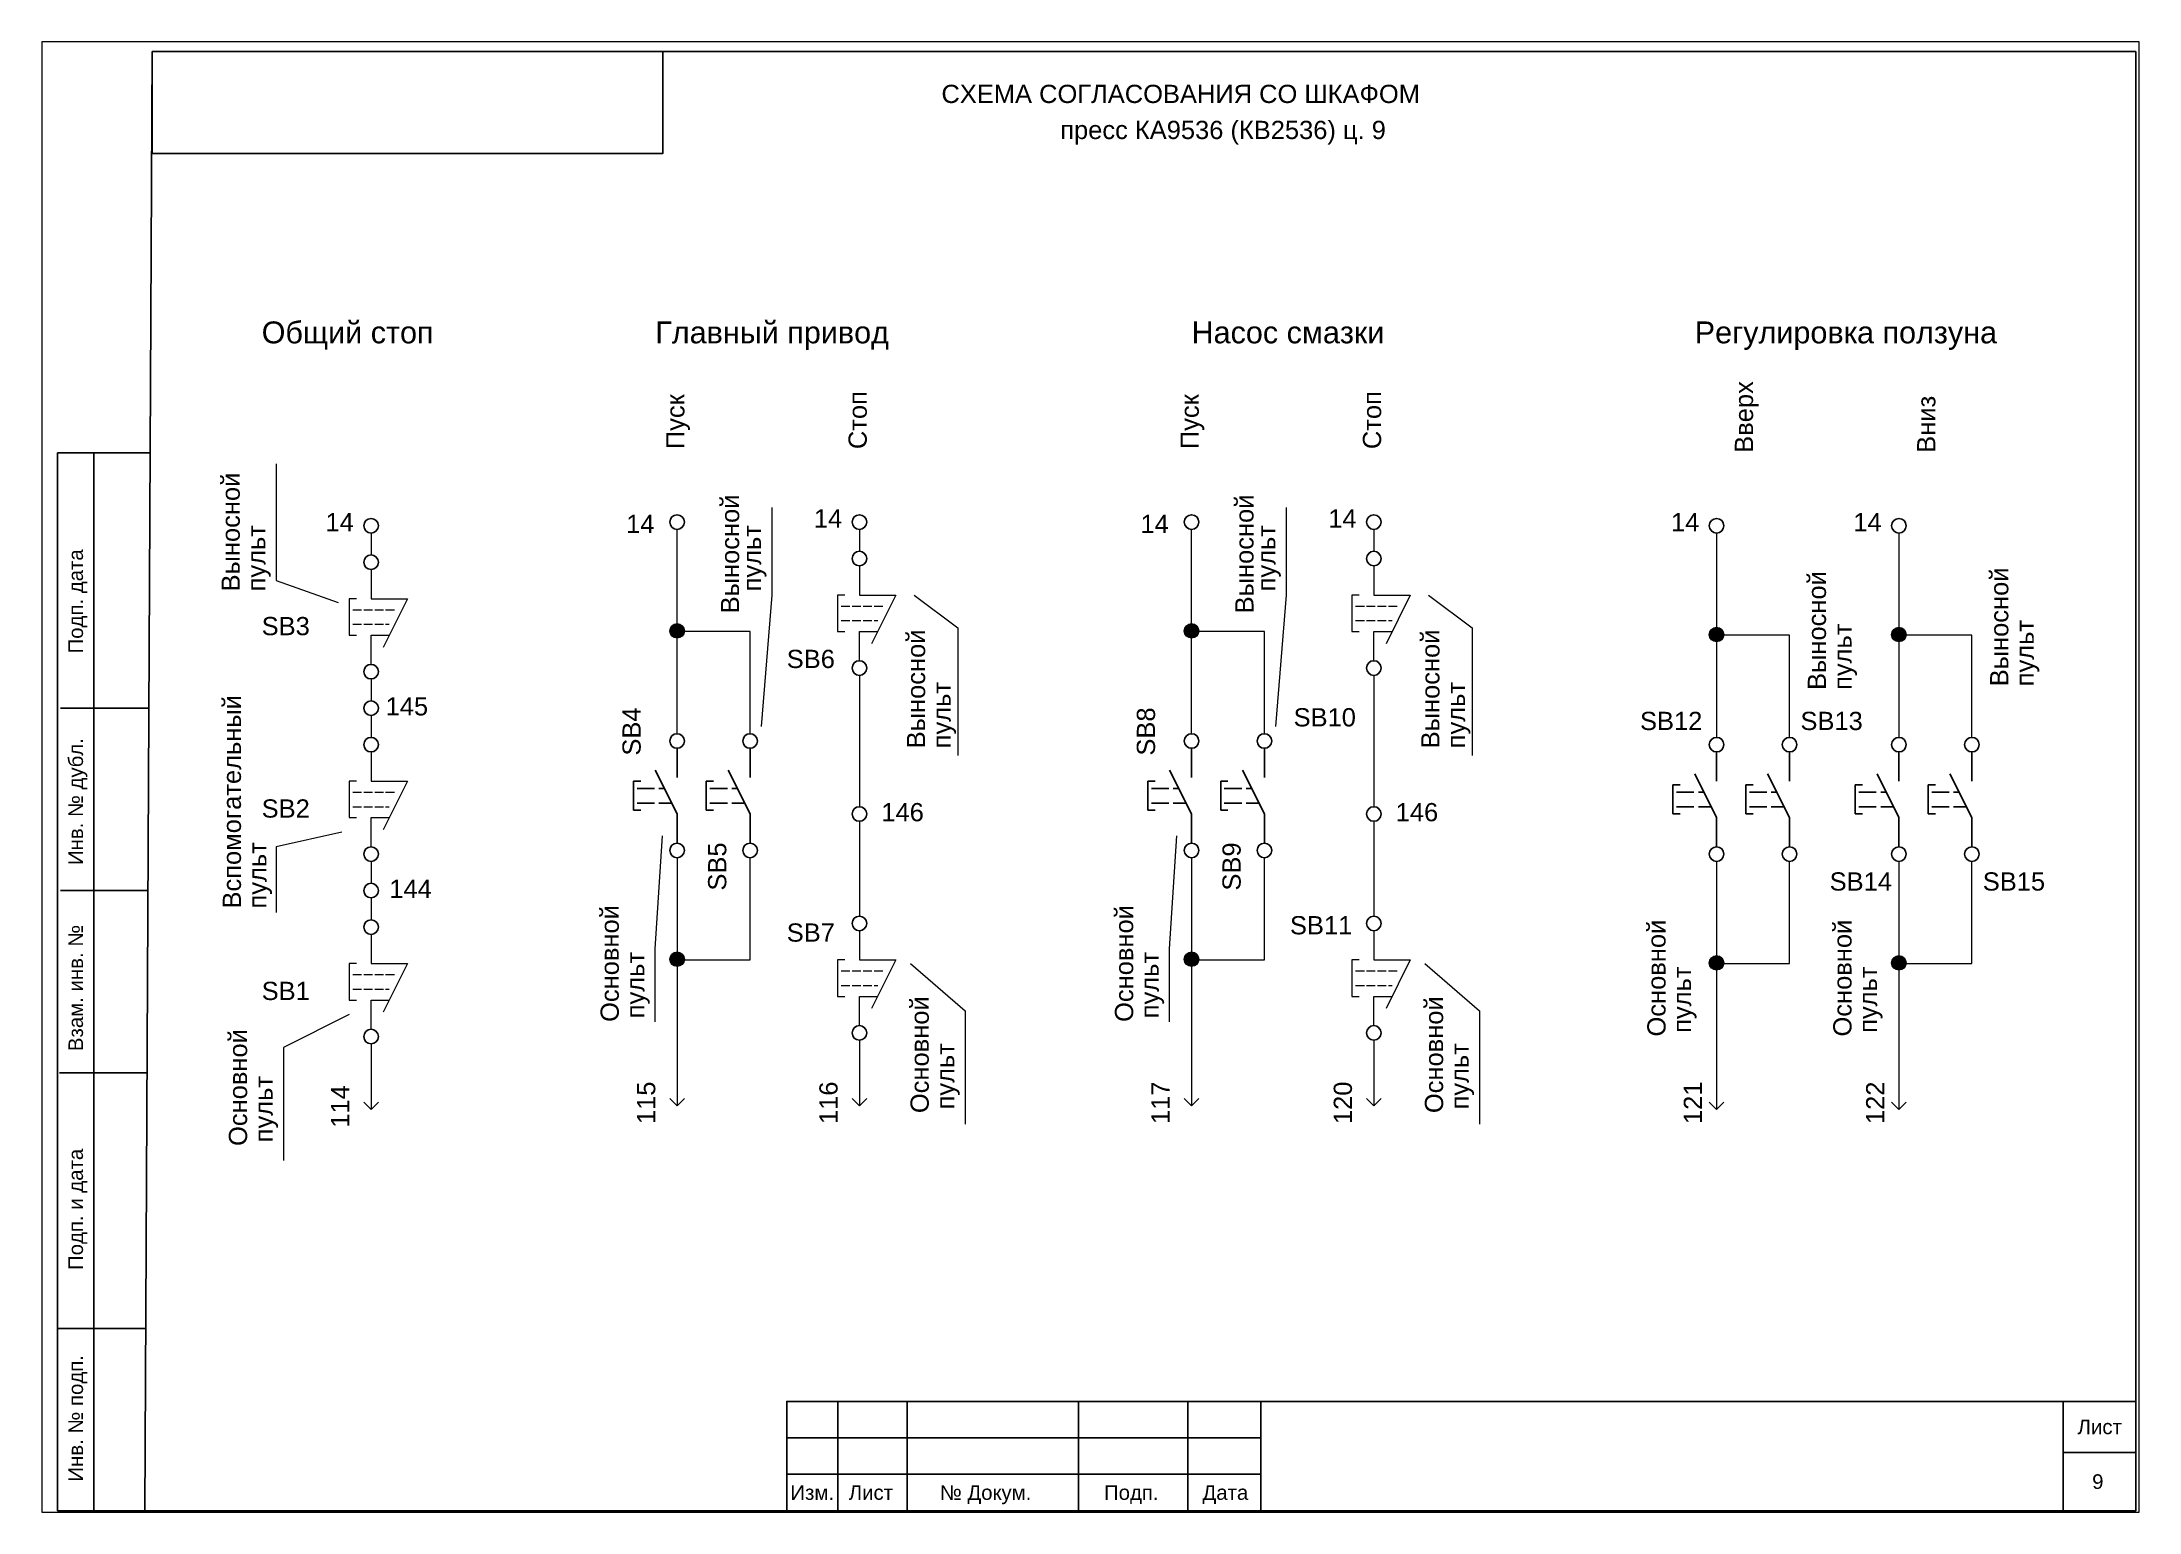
# Paper-space layout 'Лист9' of a CAD drawing. Header units: millimetres. Extents: x 0 to 288, y 0 to 202.
# The model-space entities are those that its viewports show. They can reach past a viewport. Long polylines and large blocks are cut down to what shows.
import ezdxf

# ---------------------------------------------------------------- set-up
doc = ezdxf.new("R2010")
doc.units = ezdxf.units.MM
doc.linetypes.add('ACAD_ISO02W100', pattern=[15, 12, -3])
doc.layers.add('Аппаратура', color=7, linetype='Continuous', lineweight=20)
doc.layers.add('Рамки', color=7, linetype='Continuous', lineweight=25)
doc.styles.get("Standard").update_dxf_attribs({"font": 'arial.ttf'})

msp = doc.modelspace()

# ---------------------------------------------------------------- hatches: boundary and pattern name
at = {"layer": 'Аппаратура'}
h = msp.add_hatch(dxfattribs=at)
h.set_pattern_fill('ANGLE')
h.set_pattern_definition([(0, (-5, 5), (0, 6.985), [5.08, -1.905]), (90, (-5, 5), (-6.985, 4e-16), [5.08, -1.905])])
h.paths.add_polyline_path([(2726, 3445, 1), (2724, 3445, 1)])
h = msp.add_hatch(color=256, dxfattribs=at)
h.dxf.hatch_style = 1
h.paths.add_polyline_path([(2742.97, 3415.59, 1), (2740.97, 3415.59, 1)])
h = msp.add_hatch(color=256, dxfattribs=at)
h.dxf.hatch_style = 1
h.paths.add_polyline_path([(2813.5, 3415.59, 1), (2811.5, 3415.59, 1)])
h = msp.add_hatch(color=256, dxfattribs=at)
h.dxf.hatch_style = 1
h.paths.add_polyline_path([(2885.5, 3415.09, 1), (2883.5, 3415.09, 1)])
h = msp.add_hatch(color=256, dxfattribs=at)
h.dxf.hatch_style = 1
h.paths.add_polyline_path([(2910.5, 3415.09, 1), (2908.5, 3415.09, 1)])
h = msp.add_hatch(color=256, dxfattribs=at)
h.dxf.hatch_style = 1
h.paths.add_polyline_path([(2742.97, 3370.59, 1), (2740.97, 3370.59, 1)])
h = msp.add_hatch(color=256, dxfattribs=at)
h.dxf.hatch_style = 1
h.paths.add_polyline_path([(2813.5, 3370.59, 1), (2811.5, 3370.59, 1)])
h = msp.add_hatch(color=256, dxfattribs=at)
h.dxf.hatch_style = 1
h.paths.add_polyline_path([(2885.5, 3370.09, 1), (2883.5, 3370.09, 1)])
h = msp.add_hatch(color=256, dxfattribs=at)
h.dxf.hatch_style = 1
h.paths.add_polyline_path([(2910.5, 3370.09, 1), (2908.5, 3370.09, 1)])

# ---------------------------------------------------------------- linework, layer by layer
for p, q in [((2741.97, 3399.5), (2741.97, 3395.5)), ((2751.97, 3399.5), (2751.97, 3395.5)), ((2812.5, 3399.5), (2812.5, 3395.5)), ((2822.5, 3399.5), (2822.5, 3395.5)), ((2884.5, 3399), (2884.5, 3395)), ((2894.5, 3399), (2894.5, 3395)), ((2909.5, 3399), (2909.5, 3395)), ((2919.5, 3399), (2919.5, 3395)), ((2741.97, 3390.5), (2738.97, 3396.5)), ((2751.97, 3390.5), (2748.97, 3396.5)), ((2812.5, 3390.5), (2809.5, 3396.5)), ((2822.5, 3390.5), (2819.5, 3396.5)), ((2736.97, 3395), (2735.97, 3395)), ((2735.97, 3395), (2735.97, 3391)), ((2746.97, 3395), (2745.97, 3395)), ((2745.97, 3395), (2745.97, 3391)), ((2807.5, 3395), (2806.5, 3395)), ((2806.5, 3395), (2806.5, 3391)), ((2817.5, 3395), (2816.5, 3395)), ((2816.5, 3395), (2816.5, 3391)), ((2879.5, 3394.5), (2878.5, 3394.5)), ((2878.5, 3394.5), (2878.5, 3390.5)), ((2884.5, 3390), (2881.5, 3396)), ((2889.5, 3394.5), (2888.5, 3394.5)), ((2888.5, 3394.5), (2888.5, 3390.5)), ((2894.5, 3390), (2891.5, 3396)), ((2904.5, 3394.5), (2903.5, 3394.5)), ((2903.5, 3394.5), (2903.5, 3390.5)), ((2909.5, 3390), (2906.5, 3396)), ((2914.5, 3394.5), (2913.5, 3394.5)), ((2913.5, 3394.5), (2913.5, 3390.5)), ((2919.5, 3390), (2916.5, 3396)), ((2735.97, 3391), (2736.97, 3391)), ((2741.97, 3386.5), (2741.97, 3390.5)), ((2745.97, 3391), (2746.97, 3391)), ((2751.97, 3386.5), (2751.97, 3390.5)), ((2806.5, 3391), (2807.5, 3391)), ((2812.5, 3386.5), (2812.5, 3390.5)), ((2816.5, 3391), (2817.5, 3391)), ((2822.5, 3386.5), (2822.5, 3390.5)), ((2878.5, 3390.5), (2879.5, 3390.5)), ((2888.5, 3390.5), (2889.5, 3390.5)), ((2903.5, 3390.5), (2904.5, 3390.5)), ((2913.5, 3390.5), (2914.5, 3390.5)), ((2884.5, 3386), (2884.5, 3390)), ((2894.5, 3386), (2894.5, 3390)), ((2909.5, 3386), (2909.5, 3390)), ((2919.5, 3386), (2919.5, 3390))]:
    msp.add_line(p, q)
at = {"linetype": 'ACAD_ISO02W100', "ltscale": 0.2}
for p, q in [((2736.47, 3394), (2740.22, 3394)), ((2746.47, 3394), (2750.22, 3394)), ((2807, 3394), (2810.75, 3394)), ((2817, 3394), (2820.75, 3394)), ((2879, 3393.5), (2882.75, 3393.5)), ((2889, 3393.5), (2892.75, 3393.5)), ((2904, 3393.5), (2907.75, 3393.5)), ((2914, 3393.5), (2917.75, 3393.5)), ((2736.47, 3392), (2741.22, 3392)), ((2746.47, 3392), (2751.22, 3392)), ((2807, 3392), (2811.75, 3392)), ((2817, 3392), (2821.75, 3392)), ((2879, 3391.5), (2883.75, 3391.5)), ((2889, 3391.5), (2893.75, 3391.5)), ((2904, 3391.5), (2908.75, 3391.5)), ((2914, 3391.5), (2918.75, 3391.5))]:
    msp.add_line(p, q, dxfattribs=at)
for centre in [(2700, 3430), (2741.97, 3430.5), (2766.97, 3430.5), (2812.5, 3430.5), (2837.5, 3430.5), (2884.5, 3430), (2909.5, 3430), (2700, 3425), (2766.97, 3425.5), (2837.5, 3425.5), (2700, 3410), (2766.97, 3410.5), (2837.5, 3410.5), (2700, 3405), (2700, 3400), (2741.97, 3400.5), (2751.97, 3400.5), (2812.5, 3400.5), (2822.5, 3400.5), (2884.5, 3400), (2894.5, 3400), (2909.5, 3400), (2919.5, 3400), (2766.97, 3390.5), (2837.5, 3390.5), (2700, 3385), (2741.97, 3385.5), (2751.97, 3385.5), (2812.5, 3385.5), (2822.5, 3385.5), (2884.5, 3385), (2894.5, 3385), (2909.5, 3385), (2919.5, 3385), (2700, 3380), (2700, 3375), (2766.97, 3375.5), (2837.5, 3375.5), (2700, 3360), (2766.97, 3360.5), (2837.5, 3360.5)]:
    msp.add_circle(centre, 1)
at = {"layer": 'Аппаратура'}
for p, q in [((2687, 3438.5), (2687, 3422.5)), ((2754.97, 3432.5), (2754.97, 3420.5)), ((2825.5, 3432.5), (2825.5, 3420.5)), ((2700, 3429), (2700, 3426)), ((2741.97, 3401.5), (2741.97, 3429.5)), ((2766.97, 3429.5), (2766.97, 3426.5)), ((2812.5, 3401.5), (2812.5, 3429.5)), ((2837.5, 3429.5), (2837.5, 3426.5)), ((2884.5, 3429), (2884.5, 3401)), ((2909.5, 3429), (2909.5, 3401)), ((2687, 3422.5), (2695.5, 3419.5)), ((2700, 3424), (2700, 3420)), ((2766.97, 3424.5), (2766.97, 3420.5)), ((2837.5, 3424.5), (2837.5, 3420.5)), ((2698, 3420), (2697, 3420)), ((2697, 3420), (2697, 3415)), ((2700, 3420), (2705, 3420)), ((2705, 3420), (2701.67, 3413.33)), ((2754.97, 3420.5), (2753.47, 3402.5)), ((2764.97, 3420.5), (2763.97, 3420.5)), ((2763.97, 3420.5), (2763.97, 3415.5)), ((2766.97, 3420.5), (2771.97, 3420.5)), ((2771.97, 3420.5), (2768.64, 3413.83)), ((2774.47, 3420.5), (2780.47, 3416)), ((2825.5, 3420.5), (2824, 3402.5)), ((2835.5, 3420.5), (2834.5, 3420.5)), ((2834.5, 3420.5), (2834.5, 3415.5)), ((2837.5, 3420.5), (2842.5, 3420.5)), ((2842.5, 3420.5), (2839.17, 3413.83)), ((2845, 3420.5), (2851, 3416)), ((2697, 3415), (2698, 3415)), ((2700, 3411), (2700, 3415)), ((2700, 3415), (2702.5, 3415)), ((2751.98, 3415.5), (2741.97, 3415.5)), ((2751.97, 3401.5), (2751.97, 3415.5)), ((2763.97, 3415.5), (2764.97, 3415.5)), ((2766.97, 3411.5), (2766.97, 3415.5)), ((2766.97, 3415.5), (2769.47, 3415.5)), ((2780.47, 3416), (2780.47, 3398.5)), ((2822.5, 3415.5), (2812.5, 3415.5)), ((2822.5, 3401.5), (2822.5, 3415.5)), ((2834.5, 3415.5), (2835.5, 3415.5)), ((2837.5, 3411.5), (2837.5, 3415.5)), ((2837.5, 3415.5), (2840, 3415.5)), ((2851, 3416), (2851, 3398.5)), ((2894.5, 3415), (2884, 3415)), ((2894.5, 3401), (2894.5, 3415)), ((2919.5, 3415), (2909, 3415)), ((2919.5, 3401), (2919.5, 3415)), ((2700, 3409), (2700, 3406)), ((2766.97, 3409.5), (2766.97, 3391.5)), ((2837.5, 3409.5), (2837.5, 3391.5)), ((2700, 3404), (2700, 3401)), ((2700, 3399), (2700, 3395)), ((2698, 3395), (2697, 3395)), ((2697, 3395), (2697, 3390)), ((2700, 3395), (2705, 3395)), ((2705, 3395), (2701.67, 3388.33)), ((2696, 3388), (2687, 3386)), ((2697, 3390), (2698, 3390)), ((2700, 3386), (2700, 3390)), ((2700, 3390), (2702.5, 3390)), ((2738.97, 3372), (2739.97, 3387.5)), ((2766.97, 3389.5), (2766.97, 3376.5)), ((2809.5, 3372), (2810.5, 3387.5)), ((2837.5, 3389.5), (2837.5, 3376.5)), ((2687, 3386), (2687, 3377)), ((2700, 3384), (2700, 3381)), ((2741.97, 3384.5), (2741.97, 3350.5)), ((2751.97, 3370.5), (2751.97, 3384.5)), ((2812.5, 3384.5), (2812.5, 3350.5)), ((2822.5, 3370.5), (2822.5, 3384.5)), ((2884.5, 3384), (2884.5, 3350)), ((2894.5, 3370), (2894.5, 3384)), ((2909.5, 3384), (2909.5, 3350)), ((2919.5, 3370), (2919.5, 3384)), ((2700, 3379), (2700, 3376)), ((2700, 3374), (2700, 3370)), ((2766.97, 3374.5), (2766.97, 3370.5)), ((2837.5, 3374.5), (2837.5, 3370.5)), ((2738.97, 3362), (2738.97, 3372)), ((2741.97, 3370.5), (2741.97, 3370.5)), ((2741.97, 3370.5), (2751.97, 3370.5)), ((2764.97, 3370.5), (2763.97, 3370.5)), ((2763.97, 3370.5), (2763.97, 3365.5)), ((2766.97, 3370.5), (2771.97, 3370.5)), ((2771.97, 3370.5), (2768.64, 3363.83)), ((2809.5, 3362), (2809.5, 3372)), ((2812.5, 3370.5), (2812.5, 3370.5)), ((2812.5, 3370.5), (2822.5, 3370.5)), ((2835.5, 3370.5), (2834.5, 3370.5)), ((2834.5, 3370.5), (2834.5, 3365.5)), ((2837.5, 3370.5), (2842.5, 3370.5)), ((2842.5, 3370.5), (2839.17, 3363.83)), ((2698, 3370), (2697, 3370)), ((2697, 3370), (2697, 3365)), ((2700, 3370), (2705, 3370)), ((2705, 3370), (2701.67, 3363.33)), ((2773.97, 3370), (2781.47, 3363.5)), ((2844.5, 3370), (2852, 3363.5)), ((2884.5, 3370), (2894.5, 3370)), ((2884.5, 3370), (2884.5, 3370)), ((2909.5, 3370), (2919.5, 3370)), ((2909.5, 3370), (2909.5, 3370)), ((2697, 3365), (2698, 3365)), ((2700, 3361), (2700, 3365)), ((2700, 3365), (2702.5, 3365)), ((2763.97, 3365.5), (2764.97, 3365.5)), ((2766.97, 3361.5), (2766.97, 3365.5)), ((2766.97, 3365.5), (2769.47, 3365.5)), ((2834.5, 3365.5), (2835.5, 3365.5)), ((2837.5, 3361.5), (2837.5, 3365.5)), ((2837.5, 3365.5), (2840, 3365.5)), ((2697, 3363), (2688, 3358.5)), ((2781.47, 3363.5), (2781.47, 3348)), ((2852, 3363.5), (2852, 3348)), ((2700, 3359), (2700, 3350)), ((2766.97, 3359.5), (2766.97, 3350.5)), ((2837.5, 3359.5), (2837.5, 3350.5)), ((2688, 3358.5), (2688, 3343)), ((2699, 3351), (2700, 3350)), ((2700, 3350), (2701, 3351)), ((2740.97, 3351.5), (2741.97, 3350.5)), ((2741.97, 3350.5), (2742.97, 3351.5)), ((2765.97, 3351.5), (2766.97, 3350.5)), ((2766.97, 3350.5), (2767.97, 3351.5)), ((2811.5, 3351.5), (2812.5, 3350.5)), ((2812.5, 3350.5), (2813.5, 3351.5)), ((2836.5, 3351.5), (2837.5, 3350.5)), ((2837.5, 3350.5), (2838.5, 3351.5)), ((2883.5, 3351), (2884.5, 3350)), ((2884.5, 3350), (2885.5, 3351)), ((2908.5, 3351), (2909.5, 3350)), ((2909.5, 3350), (2910.5, 3351))]:
    msp.add_line(p, q, dxfattribs=at)
at = {"layer": 'Аппаратура', "linetype": 'ACAD_ISO02W100', "ltscale": 0.1}
for p, q in [((2697.5, 3418.5), (2703.5, 3418.5)), ((2697.5, 3416.5), (2702.5, 3416.5)), ((2764.47, 3419), (2770.47, 3419)), ((2764.47, 3417), (2769.47, 3417)), ((2835, 3419), (2841, 3419)), ((2835, 3417), (2840, 3417)), ((2697.5, 3393.5), (2703.5, 3393.5)), ((2697.5, 3391.5), (2702.5, 3391.5)), ((2697.5, 3368.5), (2703.5, 3368.5)), ((2764.47, 3369), (2770.47, 3369)), ((2835, 3369), (2841, 3369)), ((2697.5, 3366.5), (2702.5, 3366.5)), ((2764.47, 3367), (2769.47, 3367)), ((2835, 3367), (2840, 3367))]:
    msp.add_line(p, q, dxfattribs=at)
at = {"layer": 'Аппаратура'}
for centre in [(2741.97, 3415.59), (2812.5, 3415.59), (2884.5, 3415.09), (2909.5, 3415.09), (2741.97, 3370.59), (2812.5, 3370.59), (2884.5, 3370.09), (2909.5, 3370.09)]:
    msp.add_circle(centre, 1, dxfattribs=at)
at = {"layer": 'Рамки'}
for p, q in [((2669, 3295), (2670, 3495)), ((2670, 3495), (2942, 3495)), ((2942, 3495), (2942, 3295)), ((2657, 3440), (2669.72, 3440)), ((2657, 3295), (2657, 3440)), ((2662, 3295), (2662, 3440)), ((2669.42, 3405), (2657.42, 3405)), ((2669.42, 3380), (2657.42, 3380)), ((2669.3, 3355), (2657.3, 3355)), ((2669.12, 3320), (2657.12, 3320)), ((2669.12, 3320), (2657.12, 3320)), ((2669.12, 3320), (2657.12, 3320)), ((2764, 3310), (2764, 3295)), ((2773.5, 3310), (2773.5, 3295)), ((2797, 3310), (2797, 3295)), ((2812, 3310), (2812, 3295)), ((2932, 3310), (2932, 3295)), ((2757, 3305), (2822, 3305)), ((2932, 3303), (2942, 3303)), ((2757, 3300), (2822, 3300)), ((2669, 3295), (2657, 3295)), ((2942, 3295), (2669, 3295))]:
    msp.add_line(p, q, dxfattribs=at)
for points in [[(2670, 3495), (2740, 3495), (2740, 3481), (2670, 3481)], [(2757, 3295), (2757, 3310), (2942, 3310), (2942, 3295)], [(2757, 3310), (2822, 3310), (2822, 3295), (2757, 3295)]]:
    msp.add_lwpolyline(points, close=True, dxfattribs=at)

# ---------------------------------------------------------------- texts
for s, height, p in [('Общий стоп', 3, (2685, 3455)), ('Главный привод', 3, (2738.97, 3455)), ('Насос смазки', 3, (2812.5, 3455)), ('Регулировка ползуна', 3, (2881.5, 3455)), ('14', 2.5, (2693.75, 3429.25)), ('14', 2.5, (2734.97, 3429)), ('14', 2.5, (2760.72, 3429.75)), ('14', 2.5, (2805.5, 3429)), ('14', 2.5, (2831.25, 3429.75)), ('14', 2.5, (2878.25, 3429.25)), ('14', 2.5, (2903.25, 3429.25)), ('145', 2.5, (2702, 3404)), ('146', 2.5, (2769.97, 3389.5)), ('146', 2.5, (2840.5, 3389.5)), ('144', 2.5, (2702.5, 3379))]:
    msp.add_text(s, height=height).set_placement(p)
for s, p in [('Пуск', (2742.97, 3440.5)), ('Стоп', (2767.97, 3440.5)), ('Пуск', (2813.5, 3440.5)), ('Стоп', (2838.5, 3440.5)), ('Вверх', (2889.5, 3440)), ('Вниз', (2914.5, 3440)), ('SB4', (2736.97, 3398.5)), ('SB8', (2807.5, 3398.5)), ('SB5', (2748.71, 3380)), ('SB9', (2819.24, 3380)), ('114', (2697, 3347.5)), ('115', (2738.97, 3348)), ('116', (2763.97, 3348)), ('117', (2809.5, 3348)), ('120', (2834.5, 3348)), ('121', (2882.5, 3348)), ('122', (2907.5, 3348))]:
    msp.add_text(s, height=2.5, rotation=90).set_placement(p)
at = {"layer": 'Аппаратура'}
for s, p in [('СХЕМА СОГЛАСОВАНИЯ СО ШКАФОМ', (2778.21, 3487.94)), ('пресс КА9536 (КВ2536) ц. 9', (2794.5, 3483)), ('SB3', (2685, 3415)), ('SB6', (2757, 3410.5)), ('SB10', (2826.5, 3402.5)), ('SB12', (2874, 3402)), ('SB13', (2896, 3402)), ('SB2', (2685, 3390)), ('SB14', (2900, 3380)), ('SB15', (2921, 3380)), ('SB11', (2826, 3374)), ('SB7', (2757, 3373)), ('SB1', (2685, 3365))]:
    msp.add_text(s, height=2.5, dxfattribs=at).set_placement(p)
for s, p in [('Выносной', (2682, 3421)), ('Выносной', (2750.47, 3418)), ('Выносной', (2821, 3418)), ('пульт', (2685.5, 3421)), ('пульт', (2753.47, 3421)), ('пульт', (2824, 3421)), ('Выносной', (2899.5, 3407.5)), ('Выносной', (2924.5, 3408)), ('пульт', (2903, 3407.5)), ('пульт', (2928, 3408)), ('Выносной', (2775.97, 3399.5)), ('Выносной', (2846.5, 3399.5)), ('пульт', (2779.47, 3399.5)), ('пульт', (2850, 3399.5)), ('Вспомогательный', (2682.16, 3377.54)), ('пульт', (2685.66, 3377.54)), ('Основной', (2733.97, 3362)), ('Основной', (2804.5, 3362)), ('Основной', (2877.5, 3360)), ('Основной', (2903, 3360)), ('пульт', (2737.47, 3362.5)), ('пульт', (2808, 3362.5)), ('пульт', (2881, 3360.5)), ('пульт', (2906.5, 3360.5)), ('Основной', (2776.47, 3349.5)), ('Основной', (2847, 3349.5)), ('Основной', (2683, 3345)), ('пульт', (2779.97, 3350)), ('пульт', (2850.5, 3350)), ('пульт', (2686.5, 3345.5))]:
    msp.add_text(s, height=2.5, rotation=90, dxfattribs=at).set_placement(p)
at = {"layer": 'Рамки'}
for s, p in [('Подп. дата', (2660.5, 3412.5)), ('Инв. № дубл.', (2660.5, 3383.5)), ('Взам. инв. №', (2660.5, 3358)), ('Подп. и дата', (2660.5, 3328)), ('Инв. № подп.', (2660.5, 3299))]:
    msp.add_text(s, height=2, rotation=90, dxfattribs=at).set_placement(p)
for s, p in [('Лист', (2934, 3305.5)), ('Изм.', (2757.5, 3296.5)), ('Лист', (2765.5, 3296.5)), ('№ Докум.', (2778, 3296.5)), ('Подп.', (2800.5, 3296.5)), ('Дата', (2814, 3296.5)), ('9', (2936, 3298))]:
    msp.add_text(s, height=2, dxfattribs=at).set_placement(p)

psp = doc.layouts.new('Лист9')

# ---------------------------------------------------------------- viewports
at = {"layer": 'Аппаратура'}
psp.add_viewport(center=(143.73, 100.9), size=(287.56, 201.4781), view_center_point=(2798.65, 3395.57), view_height=201.4781, dxfattribs=at)

doc.saveas('drawing.dxf')
